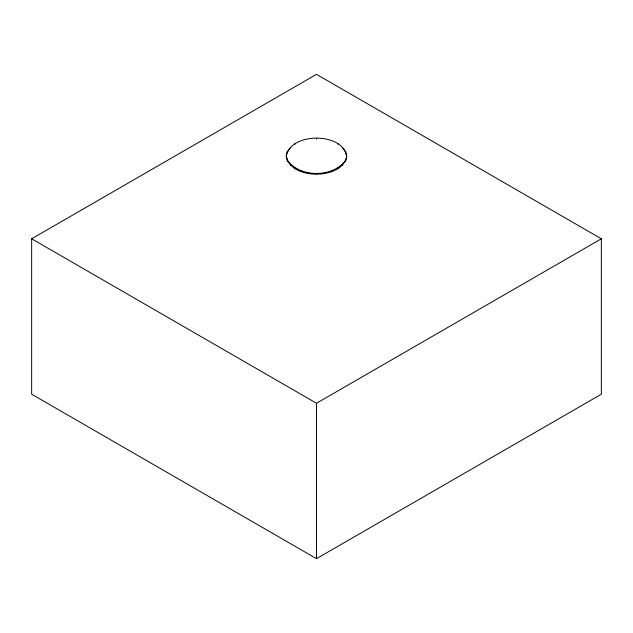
<?xml version="1.0" encoding="UTF-8"?>
<svg xmlns="http://www.w3.org/2000/svg" width="633" height="633" viewBox="0 0 633 633"><rect width="100%" height="100%" fill="white"/><g stroke="black" fill="none" stroke-linecap="round" stroke-linejoin="round"><path stroke-width="0.95" d="M286.29 155.742C290.848 132.099 343.458 132.147 346.71 156.565C342.152 180.207 289.542 180.16 286.29 155.742L287.319 161.083M286.29 156.565L287.319 151.232M345.681 161.083L346.71 155.742M287.319 152.047L290.333 147.845M287.319 160.26C300.153 177.865 332.847 177.865 345.681 160.26M31.65 238.791L316.5 74.338L601.35 238.791L601.35 394.209L316.5 558.662L31.65 394.209L31.65 238.791L316.5 403.253L601.35 238.791M342.667 147.845L345.681 152.047L346.71 156.565M345.681 151.232L345.681 152.047M342.667 164.461L342.667 165.284M337.864 143.406L337.864 144.229M337.864 168.077L337.864 168.9M331.605 170.847L331.605 171.67M324.318 172.587L324.318 173.41M316.5 138.303L316.5 139.125M316.5 173.189L316.5 174.012M316.5 403.253L316.5 558.662M308.682 172.587L308.682 173.41M301.395 170.847L301.395 171.67M295.136 143.406L295.136 144.229M295.136 168.077L295.136 168.9M290.333 164.461L290.333 165.284"/></g></svg>
